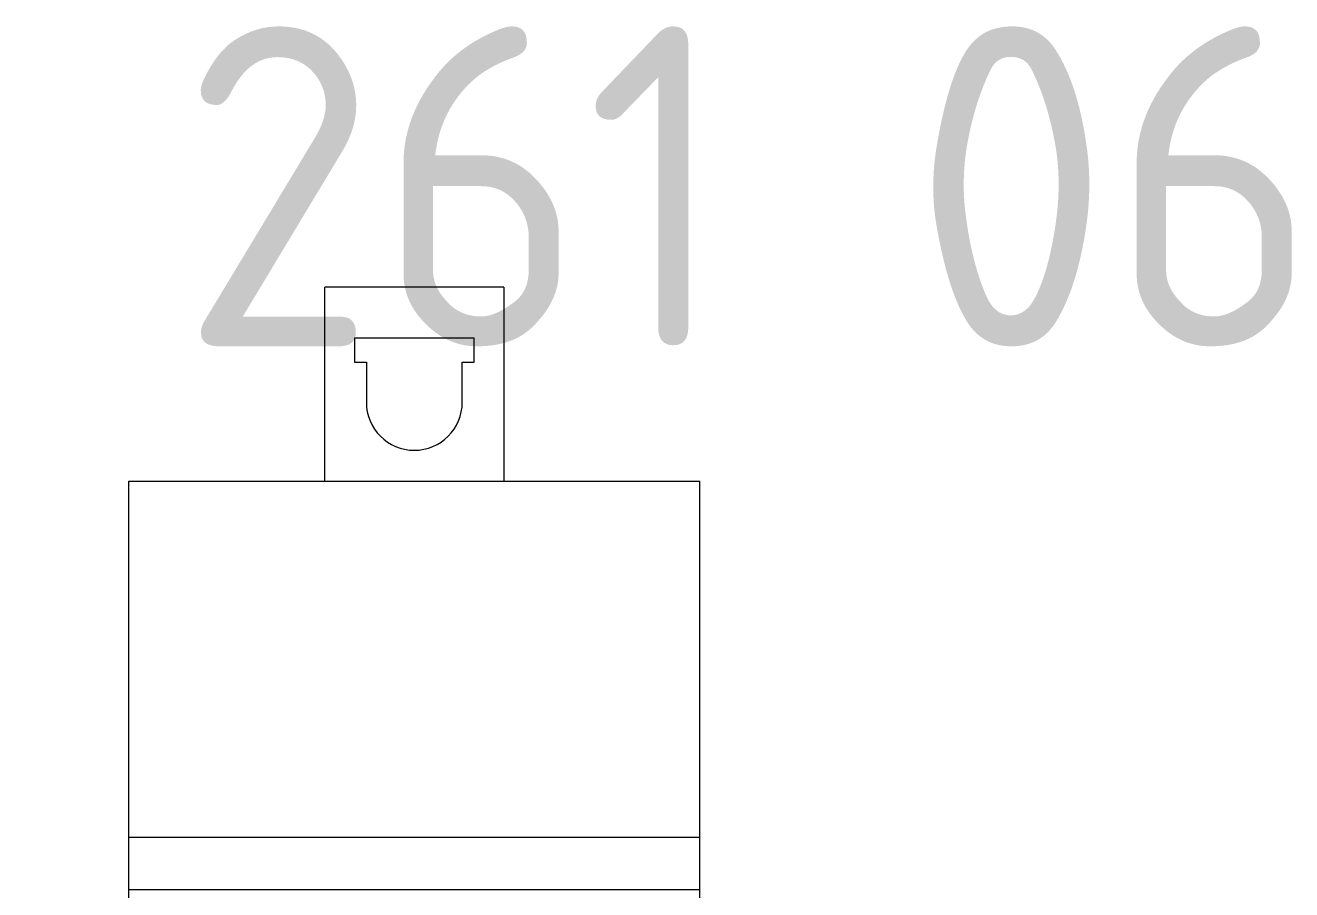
# Model space of a CAD drawing. Header units: millimetres. Extents: x 37984 to 70752, y 14140 to 37584.
# Drawn here: x 45889 to 45968.2, y 24643.6 to 24697.6 of the extents above; entities that cross this region are included whole.
import ezdxf
from ezdxf.enums import TextEntityAlignment as Align

# ---------------------------------------------------------------- set-up
doc = ezdxf.new("R2010")
doc.units = ezdxf.units.MM
doc.set_wipeout_variables(frame=1)
doc.layers.add('000-PI-Oprema', color=30, linetype='Continuous', lineweight=5)
doc.layers.add('000-PI_TEXT', color=7, linetype='Continuous')
doc.styles.add('PI0', font='isocpeur.ttf', dxfattribs={"width": 0.9})

# ---------------------------------------------------------------- blocks, each defined once
blk = doc.blocks.new('F60-47290126')
at = {"layer": '000-PI-Oprema'}
for p, q in [((46627.381, 36179.977), (46627.381, 36179.977)), ((46638.581, 36179.977), (46627.381, 36179.977)), ((46638.581, 36179.977), (46638.581, 36179.977)), ((46638.581, 36179.977), (46638.581, 36168.64)), ((46636.731, 36176.777), (46629.231, 36176.777)), ((46629.231, 36176.777), (46629.231, 36176.777)), ((46629.231, 36176.777), (46629.231, 36175.277)), ((46636.731, 36175.277), (46636.731, 36176.777)), ((46636.731, 36176.777), (46636.731, 36176.777)), ((46629.231, 36175.277), (46629.231, 36175.277)), ((46629.231, 36175.277), (46629.981, 36175.277)), ((46629.981, 36175.277), (46629.981, 36175.277)), ((46629.981, 36175.277), (46629.981, 36172.777)), ((46635.981, 36172.777), (46635.981, 36175.277)), ((46635.981, 36175.277), (46635.981, 36175.277)), ((46635.981, 36175.277), (46636.731, 36175.277)), ((46636.731, 36175.277), (46636.731, 36175.277)), ((46629.981, 36172.777), (46629.981, 36172.777)), ((46635.981, 36172.777), (46635.981, 36172.777))]:
    blk.add_line(p, q, dxfattribs=at)
blk.add_arc((46632.981, 36172.777), 3, 180.00002, 0, dxfattribs=at)
blk.add_wipeout([(46615.131, 36167.854), (46650.831, 36167.854), (46650.831, 36078.354), (46615.131, 36078.354)]).dxf.layer = '000-PI-Oprema'
for p, q in [((46627.381, 36167.854), (46627.381, 36179.977)), ((46638.581, 36168.64), (46638.581, 36167.854)), ((46615.131, 36167.854), (46615.131, 36167.854)), ((46615.131, 36167.854), (46650.831, 36167.854)), ((46615.131, 36145.593), (46615.131, 36167.854)), ((46618.031, 36167.854), (46618.031, 36167.854)), ((46618.031, 36167.854), (46618.031, 36167.854)), ((46627.381, 36167.854), (46627.381, 36167.854)), ((46628.216, 36167.854), (46628.216, 36167.854)), ((46628.216, 36167.854), (46628.216, 36167.854)), ((46633.281, 36167.854), (46633.281, 36167.854)), ((46637.381, 36167.854), (46637.381, 36167.854)), ((46638.581, 36167.854), (46638.581, 36167.854)), ((46650.831, 36167.854), (46650.831, 36167.854)), ((46650.831, 36145.593), (46650.831, 36167.854)), ((46615.131, 36145.277), (46615.131, 36145.593)), ((46615.131, 36145.593), (46650.831, 36145.593)), ((46650.831, 36145.277), (46650.831, 36145.593)), ((46615.131, 36144.384), (46615.131, 36145.277)), ((46650.831, 36144.384), (46650.831, 36145.277)), ((46615.131, 36101.825), (46615.131, 36144.384)), ((46650.831, 36101.825), (46650.831, 36144.384)), ((46615.131, 36142.309), (46650.831, 36142.309))]:
    blk.add_line(p, q, dxfattribs=at)

msp = doc.modelspace()

# ---------------------------------------------------------------- block references
msp.add_blockref('F60-47290126', (-719.611, -11498.701))

# ---------------------------------------------------------------- next in the draw order: texts
at = {"layer": '000-PI_TEXT', "color": 0, "style": 'PI0', "width": 0.9}
msp.add_text('-BE 261 06', height=20, dxfattribs=at).set_placement((45908.333, 24687.608), align=Align.MIDDLE)

doc.saveas('drawing.dxf')
